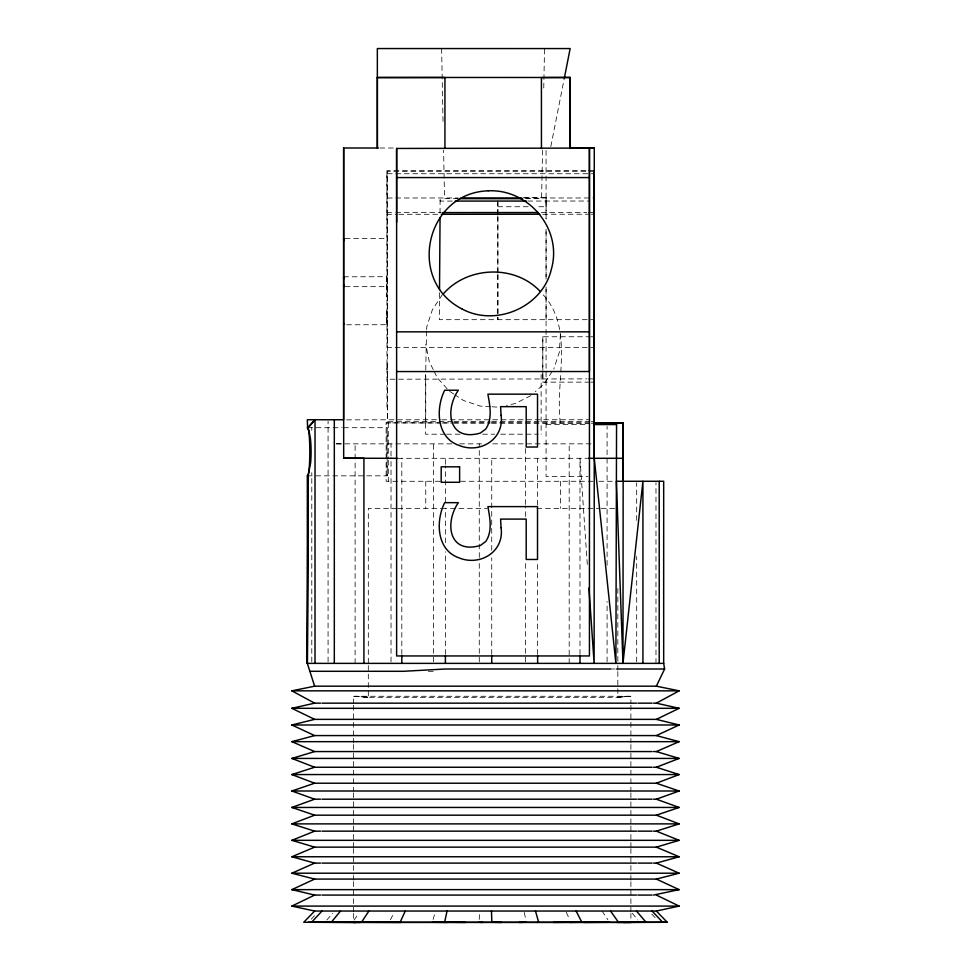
<?xml version="1.0" encoding="UTF-8"?>
<svg xmlns="http://www.w3.org/2000/svg" width="971" height="971" viewBox="0 0 971 971"><rect width="100%" height="100%" fill="white"/><g stroke="black" fill="none" stroke-linecap="round" stroke-linejoin="round"><path stroke-width="0.73" stroke-dasharray="4.86 3.64" d="M311.788 661.87L311.788 472.707M328.077 661.87L328.077 421.244M355.107 663.375L355.107 460.497M355.107 458.98L355.107 443.844M452.486 421.632L387.611 421.742L386.919 170.69L586.715 170.605M386.98 407.055L386.919 170.69M391.022 661.858L391.022 457.475M391.022 455.957L391.022 443.844M401.812 654.333L401.812 458.3M425.747 422.883L425.747 371.529M425.747 370.012L426.548 331.075M433.369 661.858L433.369 443.844M445.41 654.333L445.41 551.795M445.41 542.74L445.41 508.064M445.41 502.031L445.41 465.837M445.41 464.332L445.41 458.3M479.273 661.858L479.273 558.908M479.273 557.403L479.273 443.844M491.727 654.333L491.727 557.827M491.727 550.278L491.739 458.3M497.868 274.611L497.856 319.677L497.868 274.502M497.868 273.106L497.868 216.011M497.868 214.518L497.868 202.49M525.59 661.858L525.59 560.425M525.59 516.523L525.59 505.927M525.59 504.41L525.59 448.396M537.631 654.333L537.631 560.837M537.631 505.041L537.631 458.3M589.737 382.137L542.825 382.149L542.813 371.553M542.813 370.036L542.813 336.755L589.737 336.755M546.066 319.677L546.066 288.132M546.066 279.114L546.066 229.544M546.066 287.003L546.078 476.458L587.977 476.458M560.376 422.883C554.696 380.996 574.966 328.077 542.134 293.643M569.188 663.375L569.188 443.844M579.978 654.333L579.99 458.3L587.479 566.87M607.081 661.87L607.081 601.474M607.081 565.231L607.081 426.305M636.685 661.87L636.685 556.529M636.685 520.407L636.685 482.781M655.983 663.375L655.983 482.781M497.856 214.263L497.868 199.164M523.49 197.647L546.078 197.659L546.066 206.738L535.519 206.738M343.661 276.796L386.676 276.723L386.676 296.689M346.623 324.775L386.761 324.715L386.761 310.769M439.523 292.659L439.329 319.677L592.759 319.677M440.033 213.001L440.13 197.975L440.154 201.082L453.748 201.082M542.546 150.153L541.587 198.667L523.939 198.667M543.76 87.985L544.525 48.574M546.078 197.659L546.078 219.021L546.066 149.801M479.237 919.464L479.48 912.449M426.633 329.594L426.803 326.644L432.362 309.834L442.072 295.038M560.388 334.558L559.332 352.242L553.773 369.065M343.625 427.701L387.162 427.701L386.919 459.198M307.322 475.839L387.186 475.839L387.162 427.701M550.824 146.548L564.309 78.25M433.115 919.464L435.105 912.449M390.415 919.768L394.25 912.291M552.159 371.529L544.063 383.873L535.288 391.714M354.087 920.023L358.869 913.286M326.851 920.023L332.628 913.286M311.205 919.209L316.995 913.08M530.894 395.634L515.14 403.572L506.51 405.368M353.48 703.805L353.48 696.268L369.466 697.324L355.787 696.268L368.312 697.324L617.835 697.324L628.589 696.268L616.682 697.324L630.895 696.268L630.895 703.805M386.871 364.793L387.563 379.224L586.715 378.884M588.22 378.884L592.747 378.872M453.991 421.632L490.209 421.572M491.714 421.56L589.785 421.402M591.29 421.402L594.313 421.39M379.904 148.017L394.991 148.017M588.22 170.605L592.771 170.605M594.252 171.321L387.32 171.321L387.332 347.448L594.252 347.436M387.32 173.736L594.252 173.736M387.332 197.987L458.288 197.975M524.765 197.975L594.276 197.975M458.033 198.667L444.536 198.667L443.589 150.153M527.787 201.046L589.737 201.033M497.856 206.738L529.498 206.738M386.676 212.613L394.262 212.613M395.78 212.613L441.235 212.588M541.248 212.54L586.715 212.515M588.232 212.515L592.771 212.503M386.676 214.312L397.285 214.312M398.802 214.312L439.717 214.288M542.765 214.239L589.749 214.215M591.266 214.215L594.288 214.215M345.19 238.599L387.344 238.599M345.178 286.663L387.344 286.663M590.659 336.755L594.276 336.755M590.659 382.137L594.276 382.137M346.623 419.848L440.251 419.739M441.756 419.8L589.749 419.739M386.142 458.822L386.13 422.883L452.316 422.883M453.275 422.883L489.76 422.883M491.192 422.883L594.264 422.883M546.066 424.558L587.977 424.558M307.601 427.701L342.12 427.701M445.131 434.207L425.626 434.207L425.626 374.515M446.624 434.207L460.133 434.207M482.636 434.207L494.627 434.195M500.635 434.207L538.14 434.195M336.367 443.832L452.134 443.868M459.671 443.868L483.813 443.844M492.722 443.844L592.771 443.844M398.025 458.312L587.127 458.3M440.106 481.276L386.142 481.276L386.142 460.315M460.642 481.276L592.99 481.276M598.937 481.276L614.121 481.276M396.981 508.355L368.312 508.355L368.312 664.055M397.867 508.355L441.089 508.355M441.963 508.355L487.248 508.355M536.963 508.355L599.896 508.355M601.34 508.355L614.886 508.355M612.228 669.007L615.201 669.007M428.357 671.301L434.316 671.301M353.48 696.268L630.895 696.268M386.13 422.883L440.433 422.968M441.939 422.968L452.498 422.992M454.003 422.992L490.209 423.053M491.714 423.053L589.749 423.222M591.266 423.222L594.276 423.222M336.379 443.856L343.613 443.953M490.561 406.715L480.293 406.109L463.58 400.525L454.998 394.845M492.018 406.8L497.88 407.152M453.773 394.032L448.869 390.779L437.181 377.537L433.891 370.934M651.82 914.099L655.607 918.19M632.327 913.286L637.862 920.023M602.093 911.041L607.858 919.768M433.236 369.611L429.291 361.698L425.759 344.341M566.324 912.291L569.722 919.768M524.255 912.449L525.784 919.464M387.186 475.839L386.931 460.618M386.676 276.723L386.737 292.332M386.761 324.715L386.701 309.118M441.611 48.574L443.031 121.339M387.563 379.224L387.611 421.742M630.895 705.322L630.895 736.977M630.895 738.494L630.895 743.009M630.895 744.526L630.895 768.644M630.895 770.161L630.895 791.268M630.895 792.773L630.895 800.31M630.895 801.815L630.895 824.44M630.895 825.945L630.895 841.02M630.895 842.537L630.895 847.052M630.895 848.569L630.895 874.203M630.895 875.708L630.895 880.236M630.895 881.741L630.895 911.89M630.895 913.408L630.895 922.45M617.835 588.475L617.835 664.055M617.835 665.572L617.835 670.111M617.835 671.616L617.835 697.324M560.388 481.276L560.388 508.355M546.066 229.326L546.09 279.66M542.813 336.755L542.813 373.07M542.813 374.575L542.825 382.149M541.126 374.515L541.138 434.195M497.856 215.768L497.868 272.997M425.759 481.276L425.759 508.355M388.291 422.883L388.303 458.822M388.303 460.315L388.303 481.276M368.312 665.572L368.312 697.324M353.48 705.322L353.48 736.977M353.48 738.494L353.48 743.009M353.48 744.526L353.48 768.644M353.48 770.161L353.48 791.268M353.48 792.773L353.48 800.31M353.48 801.815L353.48 824.44M353.48 825.945L353.48 841.02M353.48 842.537L353.48 847.052M353.48 848.569L353.48 874.203M353.48 875.708L353.48 880.236M353.48 881.741L353.48 911.89M353.48 913.408L353.48 922.45M311.788 427.301L311.788 430.335"/><path stroke-width="1.46" d="M315.017 663.375L315.017 419.739L307.322 427.932L308.899 430.311L310.441 438.661A23.862 3.933 -90 0 1 310.647 462.742L308.305 474.698L307.322 663.375L314.64 686.181L656.36 686.181L679.154 690.842L656.36 703.162L653.507 703.162M334.315 663.375L334.315 419.739M343.673 285.365L343.673 286.663L343.673 284.382M343.661 278.871L343.661 276.796L343.661 278.192M343.673 239.91L343.673 238.599L343.685 240.881M378.387 148.017L343.661 148.005L343.6 419.739L307.322 419.739L307.601 427.701A24.129 2.318 90 0 1 309.798 449.852A24.129 2.318 90 0 1 307.965 475.414L307.322 663.375L663.678 663.375L664.613 669.007L656.36 686.181M363.919 663.375L363.919 458.3L343.661 458.239L397.26 458.3M401.812 663.375L401.812 655.838M445.41 663.375L445.41 655.838M491.727 663.375L491.727 655.838M537.631 663.375L537.631 655.838M579.978 663.375L579.978 655.838M594.264 423.065L623.188 423.065L623.188 481.276L623.248 458.3L623.188 423.065L594.264 422.883L594.131 663.375L588.936 587.977M594.264 319.677L594.276 424.254M594.288 214.215L594.276 170.605L594.276 201.021L594.252 173.736M570.111 148.053L594.264 148.065L594.264 458.3L615.893 663.375L616.561 423.065M642.923 663.375L642.923 481.276L622.969 663.375L623.212 423.283L594.264 422.883M659.212 663.375L659.212 481.276M663.678 663.375L663.678 481.276L616.379 481.276L622.969 663.375M343.661 324.545L343.649 323.379M439.523 289.625L440.045 217.601M564.309 78.25L570.159 48.562L377.343 48.55L377.355 148.005L377.343 77.474L570.159 77.486L541.417 77.583L541.442 148.405M444.936 148.405L444.936 77.51L377.343 77.583M447.048 911.041L444.609 922.268L465.327 922.45M400.137 922.268L405.247 911.041M368.907 911.041L361.491 922.268L400.732 922.45M331.293 922.268L340.518 911.041M307.904 428.199L315.017 419.739M307.322 663.375L307.322 475.839L308.305 474.698M322.008 911.041L311.606 922.268L360.629 922.45M314.64 911.041L303.765 922.268L667.235 922.268L656.36 911.041L314.64 911.041L291.846 906.089L314.64 895.068L320.539 895.068M443.164 294.055C467.294 266.054 514.848 264.27 540.192 291.434M307.322 475.839L307.965 475.341M653.507 751.566L656.36 751.566L679.154 741.662L656.36 735.581L314.64 735.581L291.846 724.985L314.64 719.365L656.36 719.365L679.154 708.308L656.36 703.162M656.36 735.581L679.154 724.985L656.36 719.365M314.64 895.068L291.846 889.642L314.64 879.083L656.36 879.083L679.154 873.208L656.36 863.11L653.507 863.11M314.64 879.083L291.846 873.208L314.64 863.11L320.539 863.11M314.64 863.11L291.846 856.762L314.64 847.137L656.36 847.137L679.154 840.328L656.36 831.152L653.507 831.152M314.64 847.137L291.846 840.328L314.64 831.152L320.539 831.152M653.507 767.248L656.36 767.248L679.154 758.424L656.36 751.566M314.64 831.152L291.846 823.881L314.64 815.179L656.36 815.179L679.154 807.447L656.36 799.194L653.507 799.194M320.539 799.194L314.64 799.194L291.846 791.001L314.64 783.221L656.36 783.221L679.154 774.555L656.36 767.248M314.64 815.179L291.846 807.447L314.64 799.194M656.36 799.194L679.154 791.001L656.36 783.221M314.64 783.221L291.846 774.555L314.64 767.248L652.075 767.248M656.36 831.152L679.154 823.881L656.36 815.179M314.64 767.248L291.846 758.424L314.64 751.566L652.075 751.566M656.36 863.11L679.154 856.762L656.36 847.137M314.64 751.566L291.846 741.662L314.64 735.581M653.507 895.068L679.154 889.642L656.36 879.083M314.64 719.365L291.846 708.308L314.64 703.162L320.539 703.162M656.36 911.041L679.154 906.089L656.36 895.068M314.64 703.162L291.846 690.842L314.64 686.181M488.158 190.814C425.516 192.938 406.339 280.898 462.22 309.057M537.133 922.45L538.674 922.268L535.494 911.041M594.264 148.065L396.617 148.454L396.617 655.947L589.446 655.947L589.446 148.466L589.433 371.529L396.617 371.565M519.048 922.45L526.391 922.268M569.649 922.45L581.872 922.268L576.106 911.041M553.434 922.45L570.863 922.268M583.644 922.45L609.509 922.268M616.998 922.45L646.067 922.268L636.454 911.041M623.746 922.45L667.235 922.268M396.617 177.572L589.446 177.572M461.286 197.975L521.73 197.987M459.453 198.667L522.58 198.667M455.265 201.082L526.282 201.058M442.752 212.588L538.225 212.54M441.235 214.288L539.742 214.239M396.617 331.839L589.446 331.851M594.288 423.283L623.188 423.283L623.188 481.276M594.264 424.558L616.561 424.558M588.232 458.3L623.248 458.3M611.075 669.007L445.373 669.007L403.244 671.301L310.198 671.301M616.621 669.007L664.613 669.007M291.846 690.842L679.154 690.842M322.008 703.162L636.454 703.162M637.874 703.162L652.075 703.162M291.846 708.308L679.154 708.308M291.846 724.985L679.154 724.985M291.846 741.662L679.154 741.662M291.846 758.424L679.154 758.424M291.846 774.555L679.154 774.555M291.846 791.001L679.154 791.001M322.008 799.194L636.454 799.194M637.874 799.194L652.075 799.194M291.846 807.447L679.154 807.447M291.846 823.881L679.154 823.881M322.008 831.152L636.454 831.152M637.874 831.152L652.075 831.152M291.846 840.328L679.154 840.328M291.846 856.762L679.154 856.762M322.008 863.11L636.454 863.11M637.874 863.11L652.075 863.11M291.846 873.208L679.154 873.208M291.846 889.642L679.154 889.642M322.008 895.068L636.454 895.068M637.874 895.068L652.075 895.068M291.846 906.089L679.154 906.089M353.48 922.45L630.895 922.45M308.317 922.268L355.787 922.45M432.326 922.268L447.243 922.45M501.546 922.45L491.86 922.268L491.472 911.041M479.14 922.268L482.83 922.45M488.146 190.814C529.122 188.775 562.937 229.702 551.285 269.489C542.643 307.018 495.89 327.191 462.208 309.069M652.075 911.041L662.683 922.268M610.541 911.041L618.503 922.268M396.617 148.454L396.654 222.335M594.252 171.321L594.252 347.436M343.661 148.005L343.673 458.312M570.159 77.486L570.135 148.466L570.123 77.583M501.097 415.382C504.41 439.426 479.868 454.112 458.919 445.373C436.452 437.605 435.554 408.488 444.682 390.221L458.336 390.221C444.439 410.454 448.699 442.121 480.329 433.078L485.767 429.036C492.685 418.707 489.894 405.611 487.903 394.165L537.521 394.165L537.521 447.024L526.197 447.024L526.197 406.655L500.587 406.655L501.097 415.382M501.097 527.823C504.41 551.868 479.868 566.554 458.919 557.815C436.452 550.047 435.554 520.929 444.682 502.662L458.336 502.662C444.439 522.896 448.699 554.562 480.329 545.52L485.767 541.478C492.685 531.149 489.894 518.053 487.903 506.607L537.521 506.607L537.521 559.466L526.197 559.466L526.197 519.097L500.587 519.097L501.097 527.823M459.623 466.82L441.186 466.82L441.186 482.284L459.623 482.284L459.623 466.82"/></g></svg>
